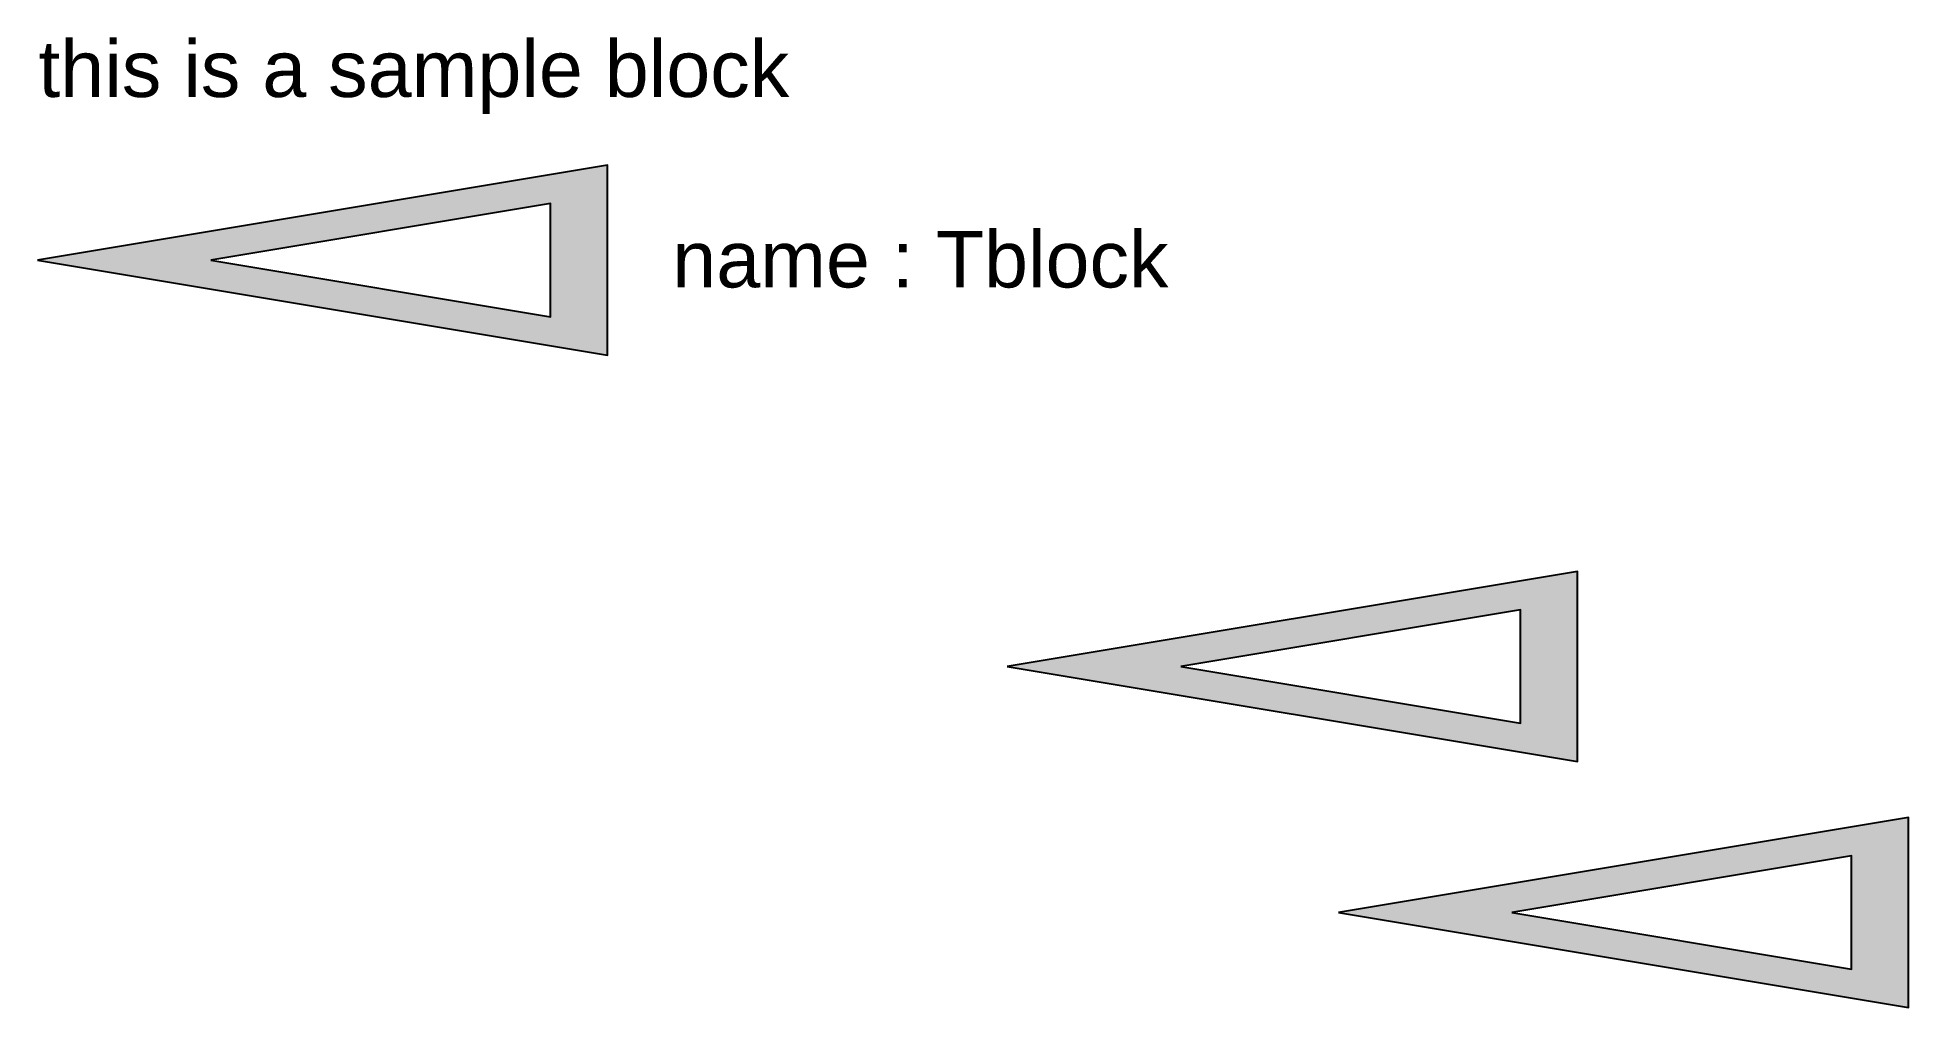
# Model space of a CAD drawing. Extents: x 12.5 to 29.1, y 1.7 to 10.2.
import ezdxf

# ---------------------------------------------------------------- set-up
doc = ezdxf.new("R2010")
doc.units = 0
doc.header["$MEASUREMENT"] = 0
doc.styles.get("Standard").update_dxf_attribs({"font": 'arial.ttf'})

# ---------------------------------------------------------------- blocks, each defined once
blk = doc.blocks.new('Tblock')
at = {"linetype": 'Continuous', "ltscale": 35}
h = blk.add_hatch(color=256, dxfattribs=at)
h.paths.add_polyline_path([(5.04, 0.84), (0, 0), (5.04, -0.84)])
h.paths.add_polyline_path([(4.536, -0.501), (1.533, 0), (4.536, 0.501)], flags=16)
for points in [[(0, 0), (5.04, -0.84), (5.04, 0.84)], [(1.533, 0), (4.536, -0.501), (4.536, 0.501)]]:
    blk.add_lwpolyline(points, close=True, dxfattribs=at)

msp = doc.modelspace()

# ---------------------------------------------------------------- block references
for p in [(12.54, 8.263), (21.114, 4.673), (24.042, 2.497)]:
    msp.add_blockref('Tblock', p)

# ---------------------------------------------------------------- texts
at = {"color": 2}
msp.add_text('this is a sample block', height=0.5, dxfattribs=at).set_placement((12.549, 9.707))
at = {"color": 5}
msp.add_text('name : Tblock', height=0.5, dxfattribs=at).set_placement((18.153, 8.023))

doc.saveas('drawing.dxf')
